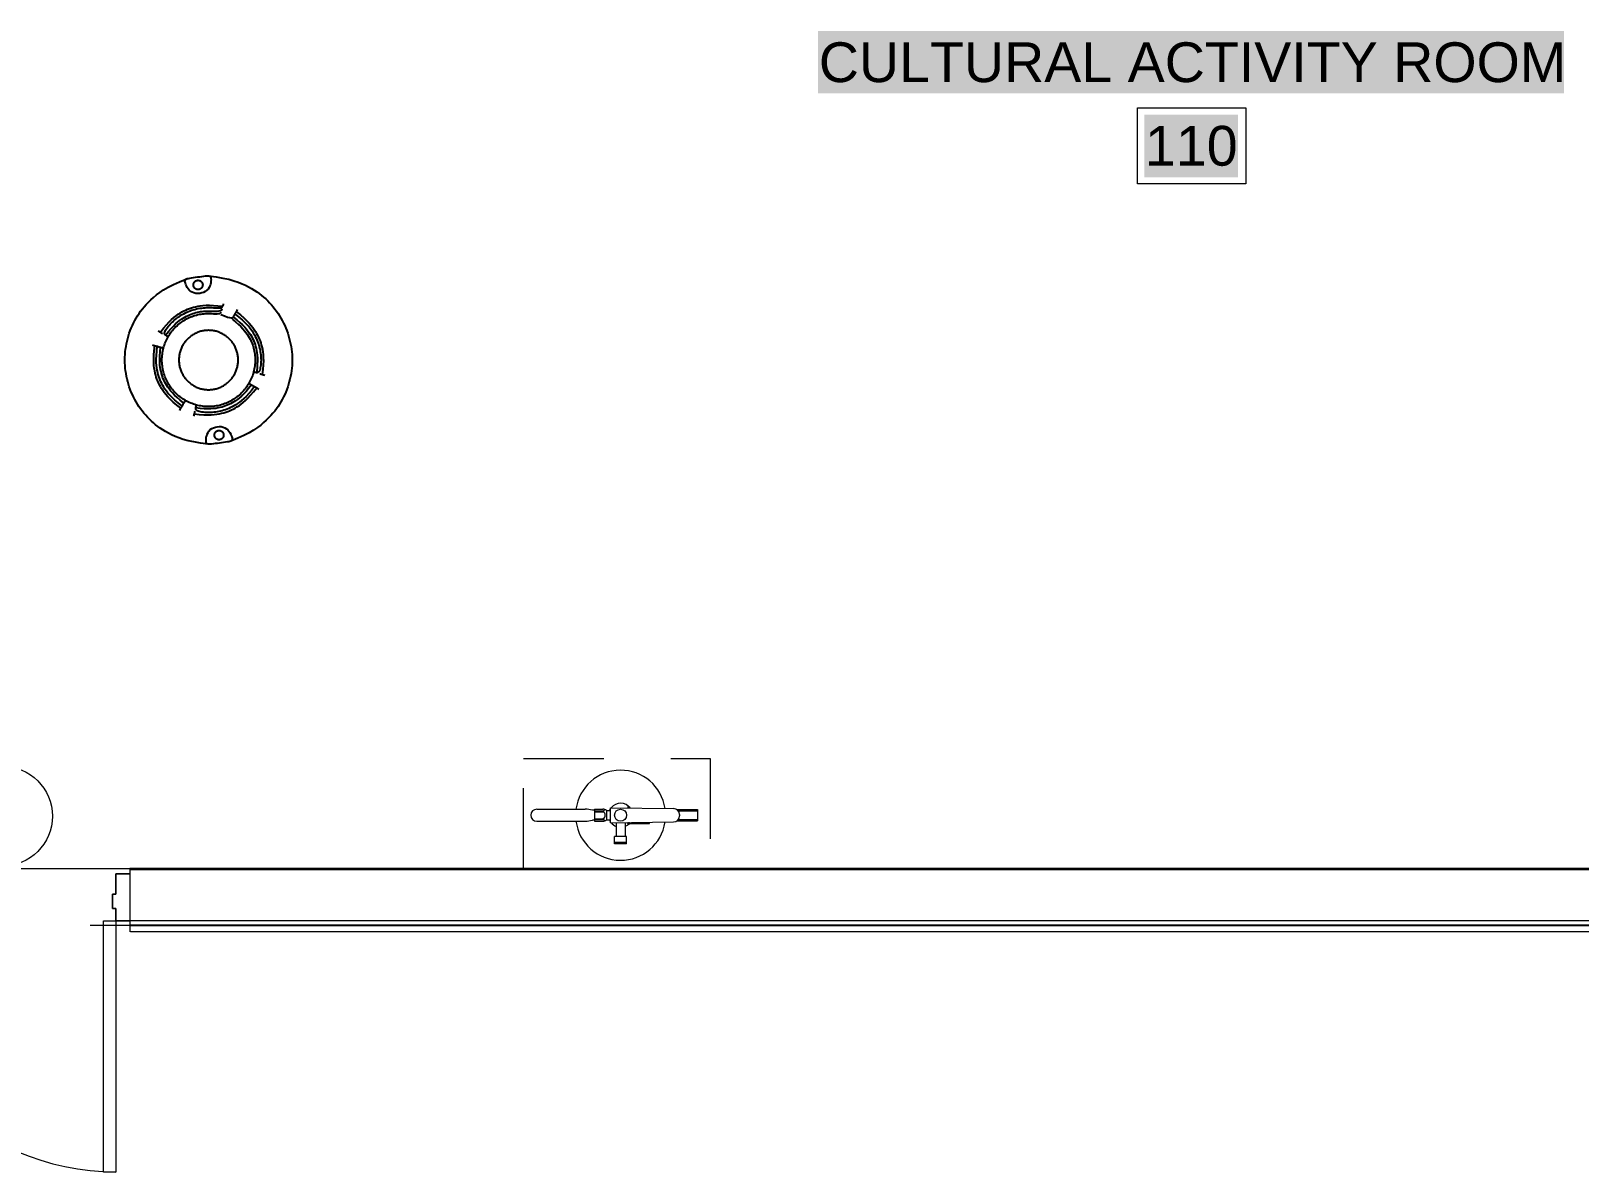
# Model space of a CAD drawing. Header units: inches. Extents: x 0.9 to 36.3, y 0.7 to 23.3.
# Drawn here: x 24.594 to 26.905, y 5.741 to 7.445 of the extents above; entities that cross this region are included whole.
import ezdxf

# ---------------------------------------------------------------- set-up
doc = ezdxf.new("R2010")
doc.units = ezdxf.units.IN
doc.linetypes.add('ACAD_ISO02W100', pattern=[15, 12, -3])
doc.layers.get('0').update_dxf_attribs({"color": 1})
for name, color, linetype, lineweight, true_color in [('Boarder for name', 7, 'Continuous', 5, 0x777777), ('Doors', 7, 'Continuous', 5, 0xf2db9c), ('PDF_Geometry', 7, 'Continuous', 9, 0x777777)]:
    doc.layers.add(name, color=color, linetype=linetype, lineweight=lineweight, true_color=true_color)
doc.layers.add('Fire Extinguisher', color=12, linetype='Continuous', lineweight=15)
doc.layers.add('Numbering Signages', color=82, linetype='Continuous', lineweight=0)
doc.layers.add('PDF_Solid Fills', color=7, linetype='Continuous', true_color=0xffffff)
doc.layers.add('PDF_Text', color=7, linetype='Continuous')
doc.layers.add('Smoke Detector', color=40, linetype='Continuous')
doc.styles.add('PDF Arial', font='arial.ttf')

# ---------------------------------------------------------------- blocks, each defined once
blk = doc.blocks.new('Fire Extinguisher_top_dwgmodels.com')
at = {"color": 0}
for p, q in [((-111.7, 8), (-47, 8)), ((-34.9, 6.6), (-37.6, 6.6)), ((-34.9, 8), (-34.9, -8)), ((-34.9, 8), (-23.5, 8)), ((-34.9, 4.6), (-23.2, 4.6)), ((-34.8, 5.7), (-23.2, 5.7)), ((-18.9, 6.3), (-18.9, -6.3)), ((-18.9, 6.3), (-13.5, 6.3)), ((-13.5, -10), (-13.5, 10)), ((-13.5, 10), (70.6, 8.9)), ((10.3, 9.7), (10.3, 11.5)), ((10.7, 9.7), (10.7, 11.5)), ((75, 7.5), (102.5, 7.5)), ((76.7, 5.9), (102.5, 5.9)), ((78.5, 0.9), (78.5, -0.9)), ((102.5, 7.5), (102.5, -7.5)), ((-111.7, -8), (-47, -8)), ((-34.9, -6.6), (-37.6, -6.6)), ((-34.9, -4.6), (-23.2, -4.6)), ((-34.9, -8), (-23.5, -8)), ((-34.8, -5.7), (-23.2, -5.7)), ((-18.9, -6.3), (-13.5, -6.3)), ((-13.5, -10), (70.6, -8.9)), ((-6, -9.9), (-6, -28.4)), ((6, -9.7), (6, -28.4)), ((10.3, -9.7), (10.3, -9.7)), ((10.7, -9.9), (10.7, -9.7)), ((10.8, -10.2), (11, -9.9)), ((10.9, -10.4), (38.5, -10.4)), ((10.9, -11.2), (38.5, -11.2)), ((75, -7.5), (102.5, -7.5)), ((76.7, -5.9), (102.5, -5.9)), ((-8, -38), (-8, -28.4)), ((8, -28.4), (-8, -28.4)), ((-8, -36.1), (8, -36.1)), ((8, -38), (-8, -38)), ((8, -38), (8, -28.4))]:
    blk.add_line(p, q, dxfattribs=at)
blk.add_circle((0, 0), 8, dxfattribs=at)
for centre, radius, start, end in [((0, 0), 60, 8.6363, 172.3377), ((-111.7, 0), 8, 90, 270), ((-48.9, -37), 45.1, 75.4552, 87.5164), ((-23.6, 0.6), 7.45, 50.2127, 88.8117), ((-23.3, 7.7), 1.98, 271.9881, 358.9526), ((-25.5, 0), 5.13, 297.4534, 62.5466), ((0, 0), 16, 147.6298, 156.9032), ((0, 0), 16, 37.0611, 141.3809), ((10.5, 11.5), 0.177, 14.0852, 165.9148), ((70.5, 0.9), 8, 0, 89.221), ((0, 0), 60, 187.6623, 351.3637), ((-48.9, 37), 45.1, 272.4836, 284.5448), ((-23.6, -0.6), 7.45, 271.1883, 309.7873), ((-23.3, -7.7), 1.98, 1.0474, 88.0119), ((0, 0), 16, 203.0968, 212.3702), ((0, 0), 16, 218.6191, 247.9757), ((-11.2, -9.9), 0.819, 184.1848, 357.3731), ((0, 0), 16, 292.0243, 310.0558), ((10.5, -11), 1.25, 101.8101, 350.1732), ((10.5, -11), 0.907, 90, 346.3844), ((10.2, -9.7), 0.107, 282.2941, 2.9308), ((10.4, -9.9), 0.229, 277.2272, 346.9737), ((11.1, -10.8), 0.447, 116.5651, 243.4349), ((0, 0), 16, 312.0013, 315.4535), ((10.5, -11), 0.907, 40.2976, 70.7774), ((10.5, -11), 1.25, 27.9629, 66.6982), ((0, 0), 16, 319.3461, 322.9389), ((38.3, -10.8), 0.447, 296.5651, 63.4349), ((70.5, -0.9), 8, 270.779, 0)]:
    blk.add_arc(centre, radius, start, end, dxfattribs=at)

msp = doc.modelspace()

# ---------------------------------------------------------------- linework, layer by layer
at = {"layer": 'Boarder for name', "linetype": 'ByBlock'}
msp.add_lwpolyline([(26.2456, 7.3299), (26.4073, 7.3299), (26.4073, 7.2166), (26.2456, 7.2166)], close=True, dxfattribs=at)
at = {"layer": 'Doors', "linetype": 'ByBlock'}
msp.add_lwpolyline([(23.9707, 5.7414, 0.413301), (24.3457, 6.1198, 0.413301), (24.7207, 5.7414)], format="xyb", dxfattribs=at)
msp.add_lwpolyline([(24.7207, 5.7414), (24.7023, 5.7414), (24.7023, 6.1164), (24.7207, 6.1164)], close=True, dxfattribs=at)
at = {"layer": 'Fire Extinguisher', "linetype": 'ACAD_ISO02W100', "ltscale": 0.01}
msp.add_lwpolyline([(25.3293, 6.3589), (25.6077, 6.3589), (25.6077, 6.1947), (25.3293, 6.1947)], close=True, dxfattribs=at)
at = {"layer": 'Numbering Signages', "linetype": 'ByBlock', "ltscale": 0.001}
msp.add_circle((24.5515, 6.2727, 4.0873), 0.0746, dxfattribs=at)
at = {"layer": 'PDF_Geometry', "linetype": 'ByBlock'}
for points in [[(24.7419, 6.193), (29.7184, 6.193), (29.7184, 7.1329)], [(29.7191, 7.1331), (29.8324, 7.1331), (29.8324, 6.1931), (29.8324, 6.0998), (24.7426, 6.0998)], [(23.6507, 7.0714), (23.6507, 7.0597), (23.6507, 7.0697), (23.6507, 7.0714), (23.6507, 7.0697), (22.0391, 7.0697), (22.0374, 7.0697), (22.0374, 7.0714), (22.0374, 7.0697), (22.0391, 7.0697), (22.0391, 6.1947), (24.7423, 6.1947)], [(29.7184, 6.1947), (24.7419, 6.1947)], [(29.7184, 6.193), (24.7419, 6.193)], [(24.7423, 6.193), (24.7423, 6.1947)], [(24.7423, 6.1931), (24.7423, 6.1931)], [(24.7423, 6.0998), (24.7423, 6.1931)], [(28.5577, 6.1164), (24.7207, 6.1164), (24.7207, 6.1348), (24.7157, 6.1348), (24.7157, 6.1564), (24.7207, 6.1564), (24.7207, 6.1864), (24.7423, 6.1864)], [(24.6823, 6.1098), (25.1823, 6.1098)], [(24.7423, 6.1103), (27.1828, 6.1103)], [(24.7423, 6.1103), (27.8081, 6.1103)], [(24.7423, 6.1098), (25.4306, 6.1098)], [(24.7423, 6.1098), (26.0556, 6.1098)], [(24.7423, 6.1098), (26.3056, 6.1098)], [(24.7423, 6.1098), (26.9306, 6.1098)], [(24.7423, 6.1097), (28.6786, 6.1097)], [(24.7423, 6.1096), (28.0533, 6.1096)]]:
    msp.add_lwpolyline(points, dxfattribs=at)
for points in [[(24.7419, 6.193), (29.7184, 6.193)], [(24.7423, 6.1864), (24.7207, 6.1864), (24.7207, 6.1564), (24.7157, 6.1564), (24.7157, 6.1348), (24.7207, 6.1348), (24.7207, 6.1164), (24.7423, 6.1164)]]:
    msp.add_lwpolyline(points, close=True, dxfattribs=at)
at = {"layer": 'PDF_Solid Fills', "linetype": 'ByBlock', "transparency": 33554559}
for points in [[(25.769, 7.3516), (26.8822, 7.3516), (25.769, 7.4449), (26.8822, 7.4449)], [(26.2556, 7.2266), (26.3956, 7.2266), (26.2556, 7.3199), (26.3956, 7.3199)]]:
    msp.add_solid(points, dxfattribs=at)
at = {"layer": 'Smoke Detector', "linetype": 'ByBlock'}
for points in [[(24.8584, 6.8281), (24.8472, 6.8296), (24.8374, 6.8313), (24.8288, 6.8332), (24.8213, 6.8352), (24.8148, 6.8374), (24.8091, 6.8397), (24.8039, 6.8421), (24.7993, 6.8445), (24.7949, 6.847), (24.7909, 6.8494), (24.787, 6.852), (24.7835, 6.8545), (24.7801, 6.8571), (24.7769, 6.8598), (24.7738, 6.8626), (24.7709, 6.8654), (24.768, 6.8683), (24.7653, 6.8714), (24.7626, 6.8745), (24.7601, 6.8777), (24.7577, 6.881), (24.7553, 6.8843), (24.7531, 6.8878), (24.751, 6.8913), (24.749, 6.8948), (24.7472, 6.8985), (24.7454, 6.9022), (24.7438, 6.9059), (24.7423, 6.9097), (24.7409, 6.9136), (24.7397, 6.9174), (24.7386, 6.9214), (24.7376, 6.9253), (24.7367, 6.9293), (24.736, 6.9333), (24.7354, 6.9374), (24.7349, 6.9414), (24.7346, 6.9455), (24.7344, 6.9496), (24.7343, 6.9537), (24.7344, 6.9578), (24.7346, 6.9618), (24.7349, 6.9659), (24.7354, 6.97), (24.736, 6.974), (24.7367, 6.978), (24.7376, 6.982), (24.7386, 6.986), (24.7397, 6.9899), (24.7409, 6.9938), (24.7423, 6.9976), (24.7438, 7.0014), (24.7454, 7.0052), (24.7472, 7.0089), (24.749, 7.0125), (24.751, 7.0161), (24.7531, 7.0196), (24.7554, 7.0231), (24.7578, 7.0265), (24.7604, 7.0299), (24.7632, 7.0333), (24.7662, 7.0367), (24.7695, 7.0401), (24.773, 7.0436), (24.7769, 7.0472), (24.7813, 7.0508), (24.7863, 7.0545), (24.7921, 7.0583), (24.7988, 7.0623), (24.8067, 7.0664), (24.8159, 7.0706), (24.8266, 7.075)], [(24.8591, 7.0793), (24.8706, 7.0778), (24.8806, 7.0761), (24.8893, 7.0742), (24.8968, 7.0721), (24.9034, 7.0699), (24.9092, 7.0676), (24.9143, 7.0653), (24.919, 7.0628), (24.9233, 7.0604), (24.9274, 7.0579), (24.9312, 7.0554), (24.9348, 7.0528), (24.9382, 7.0502), (24.9414, 7.0475), (24.9445, 7.0448), (24.9474, 7.0419), (24.9502, 7.039), (24.953, 7.036), (24.9556, 7.0329), (24.9582, 7.0297), (24.9606, 7.0264), (24.9629, 7.023), (24.9651, 7.0196), (24.9672, 7.0161), (24.9692, 7.0125), (24.9711, 7.0089), (24.9728, 7.0052), (24.9744, 7.0014), (24.976, 6.9976), (24.9773, 6.9938), (24.9786, 6.9899), (24.9797, 6.986), (24.9807, 6.982), (24.9816, 6.978), (24.9823, 6.974), (24.9829, 6.97), (24.9833, 6.9659), (24.9837, 6.9618), (24.9839, 6.9578), (24.984, 6.9537), (24.9839, 6.9496), (24.9837, 6.9455), (24.9833, 6.9414), (24.9829, 6.9374), (24.9823, 6.9333), (24.9816, 6.9293), (24.9807, 6.9253), (24.9797, 6.9214), (24.9786, 6.9174), (24.9773, 6.9136), (24.976, 6.9097), (24.9744, 6.9059), (24.9728, 6.9022), (24.9711, 6.8985), (24.9692, 6.8948), (24.9672, 6.8913), (24.9651, 6.8878), (24.9629, 6.8843), (24.9605, 6.8809), (24.9579, 6.8775), (24.9551, 6.8741), (24.9521, 6.8707), (24.9488, 6.8672), (24.9452, 6.8637), (24.9413, 6.8602), (24.937, 6.8566), (24.932, 6.8529), (24.9263, 6.849), (24.9196, 6.8451), (24.9118, 6.8411), (24.9028, 6.8369), (24.8923, 6.8326)], [(24.7872, 6.9952), (24.7919, 7.0012), (24.7963, 7.0063), (24.8003, 7.0106), (24.804, 7.0142), (24.8074, 7.0172), (24.8106, 7.0197), (24.8137, 7.0219), (24.8166, 7.0237), (24.8194, 7.0254), (24.8222, 7.0269), (24.825, 7.0283), (24.8277, 7.0295), (24.8305, 7.0306), (24.8335, 7.0316), (24.8365, 7.0325), (24.8397, 7.0333), (24.843, 7.034), (24.8467, 7.0347), (24.8508, 7.0352), (24.8554, 7.0355), (24.8605, 7.0355), (24.8664, 7.0353), (24.8731, 7.0348), (24.8806, 7.034)], [(24.8943, 7.0146), (24.8994, 7.0106), (24.9037, 7.0069), (24.9073, 7.0035), (24.9103, 7.0004), (24.9129, 6.9974), (24.915, 6.9947), (24.9168, 6.9921), (24.9184, 6.9897), (24.9198, 6.9873), (24.9211, 6.9849), (24.9222, 6.9827), (24.9233, 6.9804), (24.9242, 6.9782), (24.925, 6.976), (24.9257, 6.9739), (24.9263, 6.9717), (24.9269, 6.9695), (24.9273, 6.9672), (24.9277, 6.965), (24.9281, 6.9628), (24.9283, 6.9605), (24.9285, 6.9582), (24.9286, 6.956), (24.9287, 6.9537), (24.9286, 6.9514), (24.9285, 6.9491), (24.9283, 6.9469), (24.9281, 6.9446), (24.9277, 6.9423), (24.9273, 6.9401), (24.9269, 6.9379), (24.9263, 6.9357), (24.9257, 6.9335), (24.925, 6.9313), (24.9242, 6.9292), (24.9234, 6.9271), (24.9225, 6.925), (24.9215, 6.9229), (24.9205, 6.9209), (24.9194, 6.9189), (24.9182, 6.917), (24.9169, 6.915), (24.9157, 6.9132), (24.9143, 6.9113), (24.9129, 6.9096), (24.9114, 6.9078), (24.9099, 6.9061), (24.9083, 6.9045), (24.9067, 6.9029), (24.905, 6.9014), (24.9032, 6.8999), (24.9015, 6.8985), (24.8996, 6.8972), (24.8978, 6.8959), (24.8958, 6.8946), (24.8939, 6.8935), (24.8919, 6.8923), (24.8899, 6.8913), (24.8878, 6.8903), (24.8857, 6.8894), (24.8836, 6.8886), (24.8815, 6.8878), (24.8793, 6.8871), (24.8771, 6.8865), (24.8749, 6.886), (24.8727, 6.8855), (24.8705, 6.8851), (24.8682, 6.8847), (24.8659, 6.8845), (24.8637, 6.8843), (24.8614, 6.8842), (24.8591, 6.8841), (24.8569, 6.8842), (24.8546, 6.8843), (24.8523, 6.8845), (24.8501, 6.8847), (24.8478, 6.8851), (24.8456, 6.8855), (24.8433, 6.886), (24.8411, 6.8865), (24.8389, 6.8871), (24.8368, 6.8878), (24.8346, 6.8886), (24.8325, 6.8894), (24.8304, 6.8903), (24.8284, 6.8913), (24.8263, 6.8923), (24.8244, 6.8935), (24.8224, 6.8946), (24.8205, 6.8959), (24.8186, 6.8972), (24.8168, 6.8985), (24.815, 6.8999), (24.8133, 6.9014), (24.8116, 6.9029), (24.81, 6.9045), (24.8084, 6.9061), (24.8068, 6.9078), (24.8054, 6.9096), (24.804, 6.9113), (24.8026, 6.9132), (24.8013, 6.915), (24.8001, 6.917), (24.7989, 6.9189), (24.7978, 6.9209), (24.7968, 6.9229), (24.7958, 6.925), (24.7949, 6.9271), (24.794, 6.9292), (24.7933, 6.9313), (24.7926, 6.9335), (24.792, 6.9357), (24.7914, 6.9379), (24.7909, 6.9401), (24.7905, 6.9423), (24.7902, 6.9446), (24.7899, 6.9469), (24.7897, 6.9491), (24.7896, 6.9514), (24.7896, 6.9537), (24.7896, 6.956), (24.7897, 6.9582), (24.7899, 6.9605), (24.7902, 6.9628), (24.7905, 6.965), (24.7909, 6.9672), (24.7914, 6.9695), (24.792, 6.9717), (24.7926, 6.9739), (24.7933, 6.976), (24.794, 6.9782), (24.7949, 6.9803), (24.7958, 6.9824), (24.7968, 6.9844), (24.7978, 6.9865), (24.7989, 6.9884), (24.8001, 6.9904), (24.8013, 6.9923), (24.8026, 6.9942), (24.804, 6.996), (24.8054, 6.9978), (24.8068, 6.9995), (24.8084, 7.0012), (24.81, 7.0028), (24.8116, 7.0044), (24.8133, 7.006), (24.815, 7.0074), (24.8168, 7.0088), (24.8186, 7.0102), (24.8205, 7.0115), (24.8224, 7.0127), (24.8244, 7.0139), (24.8263, 7.015), (24.8284, 7.016), (24.8304, 7.017), (24.8325, 7.0179), (24.8346, 7.0188), (24.8368, 7.0195), (24.8389, 7.0202), (24.8411, 7.0208), (24.8433, 7.0214), (24.8456, 7.0219), (24.8479, 7.0223), (24.8502, 7.0226), (24.8527, 7.0228), (24.8552, 7.023), (24.8579, 7.023), (24.8606, 7.023), (24.8635, 7.0229), (24.8665, 7.0228), (24.8693, 7.0227), (24.872, 7.0227), (24.8743, 7.0229), (24.8762, 7.0233), (24.8776, 7.0241), (24.8783, 7.0252)], [(24.7982, 6.9888), (24.7971, 6.9895), (24.796, 6.9902), (24.7951, 6.9908), (24.7944, 6.9915), (24.7939, 6.9923), (24.7936, 6.9932), (24.7935, 6.9942), (24.7937, 6.9954), (24.7942, 6.9967), (24.795, 6.9983), (24.796, 6.9999), (24.7973, 7.0017), (24.7987, 7.0035), (24.8003, 7.0054), (24.802, 7.0072), (24.8037, 7.0091), (24.8056, 7.0109), (24.8075, 7.0126), (24.8094, 7.0142), (24.8114, 7.0158), (24.8135, 7.0174), (24.8156, 7.0188), (24.8178, 7.0202), (24.82, 7.0215), (24.8222, 7.0228), (24.8245, 7.0239), (24.8268, 7.025), (24.8292, 7.026), (24.8315, 7.027), (24.8339, 7.0279), (24.8364, 7.0286), (24.8389, 7.0293), (24.8413, 7.03), (24.8438, 7.0305), (24.8464, 7.031), (24.8489, 7.0313), (24.8515, 7.0316), (24.854, 7.0318), (24.8566, 7.032), (24.8591, 7.032), (24.8617, 7.032), (24.8642, 7.0319), (24.8667, 7.0318), (24.869, 7.0316), (24.8712, 7.0315), (24.8732, 7.0315), (24.875, 7.0315), (24.8765, 7.0316), (24.8777, 7.0318), (24.8787, 7.0322), (24.8795, 7.0327), (24.8801, 7.0334), (24.8805, 7.0342), (24.8809, 7.0352), (24.8813, 7.0363), (24.8816, 7.0375)], [(24.795, 6.9907), (24.7992, 6.996), (24.8031, 7.0006), (24.8067, 7.0044), (24.81, 7.0076), (24.813, 7.0103), (24.8159, 7.0125), (24.8186, 7.0145), (24.8212, 7.0161), (24.8238, 7.0176), (24.8262, 7.0189), (24.8286, 7.0201), (24.8309, 7.0212), (24.8333, 7.0222), (24.8356, 7.023), (24.8379, 7.0238), (24.8402, 7.0244), (24.8425, 7.025), (24.8449, 7.0255), (24.8473, 7.0259), (24.8498, 7.0263), (24.8523, 7.0265), (24.855, 7.0267), (24.8578, 7.0267), (24.8607, 7.0267), (24.8638, 7.0266), (24.8669, 7.0265), (24.8699, 7.0264), (24.8727, 7.0265), (24.8752, 7.0269), (24.8772, 7.0275), (24.8788, 7.0286), (24.8796, 7.0302)], [(24.8773, 7.0216), (24.883, 7.0194), (24.8873, 7.0178), (24.8905, 7.0169), (24.8928, 7.0165), (24.8943, 7.0164), (24.8952, 7.0167), (24.8958, 7.0172), (24.8961, 7.0178), (24.8965, 7.0183), (24.8968, 7.0189), (24.8971, 7.0195), (24.8975, 7.0201), (24.8978, 7.0206), (24.8981, 7.0212), (24.8985, 7.0218), (24.8988, 7.0224), (24.8991, 7.023), (24.8995, 7.0236), (24.8999, 7.0243), (24.9003, 7.025), (24.9008, 7.0258), (24.9013, 7.0267), (24.9019, 7.0277), (24.9025, 7.0289)], [(24.9007, 7.0257), (24.9067, 7.0209), (24.9117, 7.0166), (24.916, 7.0125), (24.9196, 7.0088), (24.9226, 7.0054), (24.9252, 7.0022), (24.9273, 6.9991), (24.9292, 6.9962), (24.9309, 6.9934), (24.9324, 6.9906), (24.9337, 6.9878), (24.9349, 6.9851), (24.936, 6.9823), (24.937, 6.9794), (24.9379, 6.9763), (24.9387, 6.9732), (24.9395, 6.9698), (24.9401, 6.9661), (24.9406, 6.962), (24.9409, 6.9575), (24.941, 6.9523), (24.9408, 6.9464), (24.9403, 6.9397), (24.9394, 6.9322)], [(24.8962, 7.0178), (24.9015, 7.0136), (24.906, 7.0097), (24.9098, 7.0061), (24.9131, 7.0028), (24.9157, 6.9998), (24.918, 6.9969), (24.9199, 6.9942), (24.9216, 6.9916), (24.9231, 6.9891), (24.9244, 6.9866), (24.9256, 6.9841), (24.9267, 6.9817), (24.9277, 6.9791), (24.9285, 6.9766), (24.9293, 6.9739), (24.9301, 6.971), (24.9307, 6.968), (24.9313, 6.9647), (24.9318, 6.9611), (24.932, 6.957), (24.9321, 6.9524), (24.9319, 6.9472), (24.9315, 6.9413), (24.9307, 6.9345)], [(24.8987, 7.0223), (24.9044, 7.0178), (24.9093, 7.0136), (24.9134, 7.0098), (24.9168, 7.0063), (24.9197, 7.003), (24.9221, 6.9999), (24.9241, 6.997), (24.9259, 6.9942), (24.9275, 6.9915), (24.9289, 6.9889), (24.9302, 6.9863), (24.9314, 6.9838), (24.9324, 6.9813), (24.9333, 6.9789), (24.9341, 6.9764), (24.9348, 6.974), (24.9354, 6.9715), (24.936, 6.969), (24.9364, 6.9664), (24.9368, 6.9639), (24.9371, 6.9614), (24.9373, 6.9588), (24.9374, 6.9562), (24.9375, 6.9537), (24.9374, 6.9511), (24.9373, 6.9486), (24.9371, 6.9462), (24.9368, 6.9439), (24.9364, 6.9418), (24.936, 6.9399), (24.9355, 6.9382), (24.9349, 6.9369), (24.9342, 6.9359), (24.9334, 6.9353), (24.9326, 6.9349), (24.9317, 6.9347), (24.9307, 6.9347), (24.9296, 6.9349), (24.9284, 6.9351), (24.9271, 6.9355)], [(24.7839, 6.9971), (24.785, 6.9965), (24.7859, 6.996), (24.7865, 6.9956), (24.7872, 6.9952), (24.7878, 6.9949), (24.7885, 6.9944), (24.7894, 6.9939), (24.7905, 6.9933)], [(24.7753, 6.9761), (24.7765, 6.9758), (24.7777, 6.9755), (24.7787, 6.9752), (24.7796, 6.975), (24.7805, 6.9748), (24.7813, 6.9745), (24.7821, 6.9743), (24.7829, 6.9741), (24.7837, 6.9739), (24.7846, 6.9736), (24.7855, 6.9734), (24.7865, 6.9731), (24.7876, 6.9729), (24.7887, 6.9726), (24.7899, 6.9722), (24.7912, 6.9719)], [(24.8176, 6.8817), (24.8116, 6.8864), (24.8065, 6.8908), (24.8022, 6.8948), (24.7986, 6.8985), (24.7956, 6.902), (24.7931, 6.9052), (24.7909, 6.9082), (24.7891, 6.9112), (24.7874, 6.914), (24.7859, 6.9168), (24.7845, 6.9195), (24.7833, 6.9223), (24.7822, 6.9251), (24.7812, 6.928), (24.7803, 6.931), (24.7795, 6.9342), (24.7788, 6.9376), (24.7781, 6.9413), (24.7776, 6.9453), (24.7773, 6.9499), (24.7773, 6.9551), (24.7775, 6.9609), (24.778, 6.9676), (24.7789, 6.9752)], [(24.8195, 6.8851), (24.8138, 6.8896), (24.809, 6.8937), (24.8049, 6.8976), (24.8014, 6.9011), (24.7986, 6.9044), (24.7962, 6.9074), (24.7941, 6.9104), (24.7923, 6.9131), (24.7907, 6.9158), (24.7893, 6.9185), (24.788, 6.9211), (24.7869, 6.9237), (24.7858, 6.9264), (24.7849, 6.9292), (24.784, 6.9321), (24.7832, 6.9351), (24.7825, 6.9383), (24.7819, 6.9418), (24.7814, 6.9457), (24.7812, 6.9501), (24.7811, 6.955), (24.7813, 6.9606), (24.7818, 6.967), (24.7826, 6.9742)], [(24.8221, 6.8895), (24.8168, 6.8938), (24.8122, 6.8976), (24.8084, 6.9012), (24.8052, 6.9045), (24.8025, 6.9076), (24.8003, 6.9105), (24.7984, 6.9132), (24.7967, 6.9158), (24.7952, 6.9183), (24.7939, 6.9208), (24.7927, 6.9232), (24.7916, 6.9257), (24.7906, 6.9282), (24.7897, 6.9308), (24.7889, 6.9335), (24.7882, 6.9363), (24.7875, 6.9393), (24.7869, 6.9426), (24.7865, 6.9462), (24.7862, 6.9503), (24.7862, 6.9549), (24.7863, 6.9601), (24.7868, 6.9661), (24.7876, 6.9728)], [(24.9357, 6.9332), (24.9369, 6.9328), (24.9379, 6.9326), (24.9387, 6.9324), (24.9394, 6.9322), (24.9401, 6.932), (24.9409, 6.9318), (24.9418, 6.9315), (24.943, 6.9312)], [(24.8376, 6.8734), (24.8452, 6.8725), (24.8519, 6.872), (24.8577, 6.8718), (24.8629, 6.8719), (24.8675, 6.8722), (24.8715, 6.8727), (24.8752, 6.8733), (24.8786, 6.8741), (24.8818, 6.8749), (24.8848, 6.8758), (24.8877, 6.8768), (24.8905, 6.8779), (24.8933, 6.8791), (24.896, 6.8804), (24.8988, 6.8819), (24.9016, 6.8836), (24.9046, 6.8855), (24.9076, 6.8876), (24.9108, 6.8902), (24.9143, 6.8932), (24.918, 6.8968), (24.922, 6.9011), (24.9264, 6.9061), (24.9311, 6.9121)], [(24.9233, 6.9166), (24.919, 6.9113), (24.9152, 6.9068), (24.9116, 6.903), (24.9083, 6.8998), (24.9052, 6.8971), (24.9023, 6.8948), (24.8996, 6.8929), (24.897, 6.8912), (24.8945, 6.8897), (24.892, 6.8884), (24.8896, 6.8872), (24.8871, 6.8861), (24.8846, 6.8851), (24.882, 6.8843), (24.8793, 6.8835), (24.8765, 6.8827), (24.8735, 6.8821), (24.8702, 6.8815), (24.8666, 6.8811), (24.8625, 6.8808), (24.8579, 6.8807), (24.8527, 6.8809), (24.8467, 6.8814), (24.84, 6.8821)], [(24.9277, 6.9141), (24.9232, 6.9084), (24.9191, 6.9035), (24.9153, 6.8994), (24.9117, 6.896), (24.9084, 6.8931), (24.9054, 6.8907), (24.9024, 6.8887), (24.8997, 6.8869), (24.897, 6.8853), (24.8944, 6.8839), (24.8918, 6.8826), (24.8893, 6.8814), (24.8868, 6.8804), (24.8843, 6.8795), (24.8819, 6.8787), (24.8794, 6.878), (24.8769, 6.8774), (24.8744, 6.8768), (24.8719, 6.8764), (24.8694, 6.876), (24.8668, 6.8757), (24.8643, 6.8755), (24.8617, 6.8754), (24.8591, 6.8753), (24.8566, 6.8754), (24.8541, 6.8755), (24.8516, 6.8757), (24.8493, 6.876), (24.8472, 6.8764), (24.8453, 6.8768), (24.8437, 6.8773), (24.8424, 6.8779), (24.8414, 6.8786), (24.8407, 6.8794), (24.8403, 6.8802), (24.8401, 6.8811), (24.8401, 6.8821), (24.8403, 6.8832), (24.8406, 6.8844), (24.8409, 6.8857)], [(24.92, 6.9185), (24.9212, 6.9178), (24.9223, 6.9172), (24.9233, 6.9166), (24.9242, 6.9161), (24.9251, 6.9156), (24.9259, 6.9151), (24.9267, 6.9147), (24.9275, 6.9142), (24.9282, 6.9138), (24.9289, 6.9134), (24.9296, 6.913), (24.9304, 6.9125), (24.9313, 6.912), (24.9322, 6.9115), (24.9332, 6.9109), (24.9343, 6.9103)], [(24.824, 6.8928), (24.8233, 6.8916), (24.8227, 6.8905), (24.8221, 6.8895), (24.8215, 6.8886), (24.821, 6.8877), (24.8206, 6.8869), (24.8201, 6.8861), (24.8197, 6.8853), (24.8193, 6.8846), (24.8188, 6.8839), (24.8184, 6.8832), (24.818, 6.8824), (24.8175, 6.8816), (24.817, 6.8806), (24.8164, 6.8796), (24.8157, 6.8785)], [(24.8386, 6.8771), (24.8383, 6.8759), (24.838, 6.8749), (24.8378, 6.8741), (24.8376, 6.8734), (24.8374, 6.8727), (24.8372, 6.8719), (24.837, 6.871), (24.8367, 6.8698)]]:
    msp.add_lwpolyline(points, dxfattribs=at)
for points in [[(24.8566, 7.0577), (24.8543, 7.056), (24.8518, 7.0547), (24.849, 7.0538), (24.846, 7.0532), (24.843, 7.053), (24.8401, 7.0532), (24.8373, 7.0538), (24.8347, 7.0548), (24.8324, 7.0562), (24.8304, 7.058), (24.8287, 7.06), (24.8273, 7.0621), (24.8261, 7.0642), (24.8252, 7.0664), (24.8245, 7.0683), (24.8241, 7.0701), (24.8239, 7.0715), (24.824, 7.0727), (24.8243, 7.0735), (24.825, 7.0742), (24.8259, 7.0748), (24.8273, 7.0752), (24.829, 7.0756), (24.8311, 7.076), (24.8336, 7.0764), (24.8365, 7.0769), (24.8396, 7.0773), (24.8428, 7.0777), (24.846, 7.0781), (24.8491, 7.0785), (24.852, 7.0788), (24.8545, 7.0791), (24.8567, 7.0793), (24.8584, 7.0794), (24.8598, 7.0793), (24.8609, 7.079), (24.8617, 7.0785), (24.8623, 7.0777), (24.8626, 7.0766), (24.8628, 7.0752), (24.8629, 7.0734), (24.8627, 7.0713), (24.8624, 7.069), (24.8619, 7.0666), (24.861, 7.0642), (24.8599, 7.0618), (24.8584, 7.0596)], [(24.8469, 7.0718), (24.8471, 7.0717), (24.8473, 7.0715), (24.8475, 7.0714), (24.8477, 7.0713), (24.8478, 7.0711), (24.848, 7.071), (24.8482, 7.0708), (24.8483, 7.0707), (24.8485, 7.0705), (24.8487, 7.0703), (24.8488, 7.0702), (24.8489, 7.07), (24.8491, 7.0698), (24.8492, 7.0696), (24.8493, 7.0694), (24.8494, 7.0692), (24.8496, 7.069), (24.8497, 7.0688), (24.8498, 7.0686), (24.8498, 7.0684), (24.8499, 7.0682), (24.85, 7.068), (24.8501, 7.0678), (24.8501, 7.0676), (24.8502, 7.0673), (24.8502, 7.0671), (24.8503, 7.0669), (24.8503, 7.0667), (24.8503, 7.0665), (24.8504, 7.0662), (24.8504, 7.066), (24.8504, 7.0658), (24.8504, 7.0656), (24.8504, 7.0653), (24.8503, 7.0651), (24.8503, 7.0649), (24.8503, 7.0647), (24.8502, 7.0644), (24.8502, 7.0642), (24.8501, 7.064), (24.8501, 7.0638), (24.85, 7.0636), (24.8499, 7.0633), (24.8498, 7.0631), (24.8498, 7.0629), (24.8497, 7.0627), (24.8496, 7.0625), (24.8494, 7.0623), (24.8493, 7.0621), (24.8492, 7.0619), (24.8491, 7.0617), (24.8489, 7.0616), (24.8488, 7.0614), (24.8487, 7.0612), (24.8485, 7.061), (24.8483, 7.0609), (24.8482, 7.0607), (24.848, 7.0606), (24.8478, 7.0604), (24.8477, 7.0603), (24.8475, 7.0602), (24.8473, 7.06), (24.8471, 7.0599), (24.8469, 7.0598), (24.8467, 7.0597), (24.8465, 7.0596), (24.8463, 7.0595), (24.8461, 7.0594), (24.8459, 7.0593), (24.8457, 7.0592), (24.8455, 7.0592), (24.8452, 7.0591), (24.845, 7.059), (24.8448, 7.059), (24.8446, 7.059), (24.8444, 7.0589), (24.8441, 7.0589), (24.8439, 7.0589), (24.8437, 7.0589), (24.8434, 7.0589), (24.8432, 7.0589), (24.843, 7.0589), (24.8428, 7.0589), (24.8425, 7.0589), (24.8423, 7.059), (24.8421, 7.059), (24.8419, 7.059), (24.8417, 7.0591), (24.8414, 7.0592), (24.8412, 7.0592), (24.841, 7.0593), (24.8408, 7.0594), (24.8406, 7.0595), (24.8404, 7.0596), (24.8402, 7.0597), (24.84, 7.0598), (24.8398, 7.0599), (24.8396, 7.06), (24.8394, 7.0602), (24.8392, 7.0603), (24.8391, 7.0604), (24.8389, 7.0606), (24.8387, 7.0607), (24.8386, 7.0609), (24.8384, 7.061), (24.8382, 7.0612), (24.8381, 7.0614), (24.838, 7.0616), (24.8378, 7.0617), (24.8377, 7.0619), (24.8376, 7.0621), (24.8375, 7.0623), (24.8373, 7.0625), (24.8372, 7.0627), (24.8371, 7.0629), (24.8371, 7.0631), (24.837, 7.0633), (24.8369, 7.0636), (24.8368, 7.0638), (24.8368, 7.064), (24.8367, 7.0642), (24.8367, 7.0644), (24.8366, 7.0647), (24.8366, 7.0649), (24.8366, 7.0651), (24.8365, 7.0653), (24.8365, 7.0656), (24.8365, 7.0658), (24.8365, 7.066), (24.8365, 7.0662), (24.8366, 7.0665), (24.8366, 7.0667), (24.8366, 7.0669), (24.8367, 7.0671), (24.8367, 7.0673), (24.8368, 7.0676), (24.8368, 7.0678), (24.8369, 7.068), (24.837, 7.0682), (24.8371, 7.0684), (24.8371, 7.0686), (24.8372, 7.0688), (24.8373, 7.069), (24.8375, 7.0692), (24.8376, 7.0694), (24.8377, 7.0696), (24.8378, 7.0698), (24.838, 7.07), (24.8381, 7.0702), (24.8382, 7.0703), (24.8384, 7.0705), (24.8386, 7.0707), (24.8387, 7.0708), (24.8389, 7.071), (24.8391, 7.0711), (24.8392, 7.0713), (24.8394, 7.0714), (24.8396, 7.0715), (24.8398, 7.0717), (24.84, 7.0718), (24.8402, 7.0719), (24.8404, 7.072), (24.8406, 7.0721), (24.8408, 7.0722), (24.841, 7.0723), (24.8412, 7.0723), (24.8414, 7.0724), (24.8417, 7.0725), (24.8419, 7.0725), (24.8421, 7.0726), (24.8423, 7.0726), (24.8425, 7.0726), (24.8428, 7.0727), (24.843, 7.0727), (24.8432, 7.0727), (24.8434, 7.0727), (24.8437, 7.0727), (24.8439, 7.0727), (24.8441, 7.0727), (24.8444, 7.0726), (24.8446, 7.0726), (24.8448, 7.0726), (24.845, 7.0725), (24.8452, 7.0725), (24.8455, 7.0724), (24.8457, 7.0723), (24.8459, 7.0723), (24.8461, 7.0722), (24.8463, 7.0721), (24.8465, 7.072), (24.8467, 7.0719)], [(24.8164, 6.9651), (24.816, 6.9637), (24.8157, 6.9623), (24.8154, 6.9609), (24.8152, 6.9595), (24.8151, 6.958), (24.8149, 6.9566), (24.8149, 6.9551), (24.8148, 6.9537), (24.8149, 6.9522), (24.8149, 6.9508), (24.8151, 6.9493), (24.8152, 6.9479), (24.8154, 6.9465), (24.8157, 6.945), (24.816, 6.9436), (24.8164, 6.9422), (24.8168, 6.9408), (24.8172, 6.9394), (24.8177, 6.9381), (24.8182, 6.9367), (24.8188, 6.9354), (24.8194, 6.9341), (24.8201, 6.9328), (24.8208, 6.9315), (24.8215, 6.9303), (24.8223, 6.9291), (24.8231, 6.9279), (24.824, 6.9267), (24.8249, 6.9256), (24.8258, 6.9245), (24.8268, 6.9234), (24.8278, 6.9224), (24.8289, 6.9214), (24.8299, 6.9204), (24.831, 6.9194), (24.8322, 6.9185), (24.8333, 6.9177), (24.8345, 6.9169), (24.8357, 6.9161), (24.837, 6.9153), (24.8383, 6.9146), (24.8395, 6.914), (24.8409, 6.9133), (24.8422, 6.9128), (24.8435, 6.9122), (24.8449, 6.9117), (24.8463, 6.9113), (24.8477, 6.9109), (24.8491, 6.9106), (24.8505, 6.9102), (24.8519, 6.91), (24.8533, 6.9098), (24.8548, 6.9096), (24.8562, 6.9095), (24.8577, 6.9094), (24.8591, 6.9094), (24.8606, 6.9094), (24.862, 6.9095), (24.8635, 6.9096), (24.8649, 6.9098), (24.8663, 6.91), (24.8678, 6.9102), (24.8692, 6.9106), (24.8706, 6.9109), (24.872, 6.9113), (24.8734, 6.9117), (24.8747, 6.9122), (24.8761, 6.9128), (24.8774, 6.9133), (24.8787, 6.914), (24.88, 6.9146), (24.8813, 6.9153), (24.8825, 6.9161), (24.8837, 6.9169), (24.8849, 6.9177), (24.8861, 6.9185), (24.8872, 6.9194), (24.8883, 6.9204), (24.8894, 6.9214), (24.8904, 6.9224), (24.8914, 6.9234), (24.8924, 6.9245), (24.8934, 6.9256), (24.8943, 6.9267), (24.8951, 6.9279), (24.8959, 6.9291), (24.8967, 6.9303), (24.8975, 6.9315), (24.8982, 6.9328), (24.8988, 6.9341), (24.8995, 6.9354), (24.9, 6.9367), (24.9006, 6.9381), (24.9011, 6.9394), (24.9015, 6.9408), (24.9019, 6.9422), (24.9023, 6.9436), (24.9026, 6.945), (24.9028, 6.9465), (24.903, 6.9479), (24.9032, 6.9493), (24.9033, 6.9508), (24.9034, 6.9522), (24.9034, 6.9537), (24.9034, 6.9551), (24.9033, 6.9566), (24.9032, 6.958), (24.903, 6.9595), (24.9028, 6.9609), (24.9026, 6.9623), (24.9023, 6.9637), (24.9019, 6.9651), (24.9015, 6.9665), (24.9011, 6.9679), (24.9006, 6.9693), (24.9, 6.9706), (24.8995, 6.972), (24.8988, 6.9733), (24.8982, 6.9746), (24.8975, 6.9758), (24.8967, 6.9771), (24.8959, 6.9783), (24.8951, 6.9795), (24.8943, 6.9806), (24.8934, 6.9818), (24.8924, 6.9829), (24.8914, 6.9839), (24.8904, 6.985), (24.8894, 6.986), (24.8883, 6.987), (24.8872, 6.9879), (24.8861, 6.9888), (24.8849, 6.9897), (24.8837, 6.9905), (24.8825, 6.9913), (24.8813, 6.992), (24.88, 6.9927), (24.8787, 6.9934), (24.8774, 6.994), (24.8761, 6.9946), (24.8747, 6.9951), (24.8734, 6.9956), (24.872, 6.9961), (24.8706, 6.9965), (24.8692, 6.9968), (24.8678, 6.9971), (24.8663, 6.9974), (24.8649, 6.9976), (24.8635, 6.9977), (24.862, 6.9979), (24.8606, 6.9979), (24.8591, 6.998), (24.8577, 6.9979), (24.8562, 6.9979), (24.8548, 6.9977), (24.8533, 6.9976), (24.8519, 6.9974), (24.8505, 6.9971), (24.8491, 6.9968), (24.8477, 6.9965), (24.8463, 6.9961), (24.8449, 6.9956), (24.8435, 6.9951), (24.8422, 6.9946), (24.8409, 6.994), (24.8395, 6.9934), (24.8383, 6.9927), (24.837, 6.992), (24.8357, 6.9913), (24.8345, 6.9905), (24.8333, 6.9897), (24.8322, 6.9888), (24.831, 6.9879), (24.8299, 6.987), (24.8289, 6.986), (24.8278, 6.985), (24.8268, 6.9839), (24.8258, 6.9829), (24.8249, 6.9818), (24.824, 6.9806), (24.8231, 6.9795), (24.8223, 6.9783), (24.8215, 6.9771), (24.8208, 6.9758), (24.8201, 6.9746), (24.8194, 6.9733), (24.8188, 6.972), (24.8182, 6.9706), (24.8177, 6.9693), (24.8172, 6.9679), (24.8168, 6.9665)], [(24.8617, 6.8497), (24.8639, 6.8513), (24.8665, 6.8526), (24.8693, 6.8536), (24.8722, 6.8541), (24.8752, 6.8543), (24.8782, 6.8542), (24.881, 6.8536), (24.8836, 6.8526), (24.8859, 6.8511), (24.8879, 6.8494), (24.8896, 6.8474), (24.891, 6.8453), (24.8922, 6.8431), (24.8931, 6.841), (24.8937, 6.839), (24.8942, 6.8373), (24.8943, 6.8358), (24.8943, 6.8347), (24.8939, 6.8338), (24.8933, 6.8331), (24.8923, 6.8326), (24.891, 6.8321), (24.8893, 6.8317), (24.8872, 6.8313), (24.8846, 6.8309), (24.8817, 6.8305), (24.8787, 6.8301), (24.8755, 6.8296), (24.8723, 6.8292), (24.8692, 6.8288), (24.8663, 6.8285), (24.8637, 6.8282), (24.8616, 6.8281), (24.8598, 6.828), (24.8584, 6.8281), (24.8573, 6.8284), (24.8565, 6.8289), (24.856, 6.8297), (24.8556, 6.8307), (24.8554, 6.8322), (24.8554, 6.834), (24.8555, 6.836), (24.8558, 6.8383), (24.8564, 6.8407), (24.8572, 6.8431), (24.8584, 6.8455), (24.8598, 6.8477)], [(24.8815, 6.8398), (24.8814, 6.8396), (24.8814, 6.8394), (24.8813, 6.8391), (24.8812, 6.8389), (24.8811, 6.8387), (24.881, 6.8385), (24.8809, 6.8383), (24.8808, 6.8381), (24.8807, 6.8379), (24.8806, 6.8377), (24.8804, 6.8375), (24.8803, 6.8374), (24.8802, 6.8372), (24.88, 6.837), (24.8799, 6.8368), (24.8797, 6.8367), (24.8795, 6.8365), (24.8794, 6.8364), (24.8792, 6.8362), (24.879, 6.8361), (24.8788, 6.836), (24.8787, 6.8358), (24.8785, 6.8357), (24.8783, 6.8356), (24.8781, 6.8355), (24.8779, 6.8354), (24.8777, 6.8353), (24.8775, 6.8352), (24.8772, 6.8351), (24.877, 6.835), (24.8768, 6.835), (24.8766, 6.8349), (24.8764, 6.8348), (24.8762, 6.8348), (24.8759, 6.8347), (24.8757, 6.8347), (24.8755, 6.8347), (24.8753, 6.8347), (24.875, 6.8347), (24.8748, 6.8347), (24.8746, 6.8347), (24.8744, 6.8347), (24.8741, 6.8347), (24.8739, 6.8347), (24.8737, 6.8347), (24.8735, 6.8348), (24.8732, 6.8348), (24.873, 6.8349), (24.8728, 6.835), (24.8726, 6.835), (24.8724, 6.8351), (24.8722, 6.8352), (24.872, 6.8353), (24.8717, 6.8354), (24.8715, 6.8355), (24.8713, 6.8356), (24.8712, 6.8357), (24.871, 6.8358), (24.8708, 6.836), (24.8706, 6.8361), (24.8704, 6.8362), (24.8702, 6.8364), (24.8701, 6.8365), (24.8699, 6.8367), (24.8698, 6.8368), (24.8696, 6.837), (24.8695, 6.8372), (24.8693, 6.8374), (24.8692, 6.8375), (24.8691, 6.8377), (24.8689, 6.8379), (24.8688, 6.8381), (24.8687, 6.8383), (24.8686, 6.8385), (24.8685, 6.8387), (24.8684, 6.8389), (24.8683, 6.8391), (24.8683, 6.8394), (24.8682, 6.8396), (24.8681, 6.8398), (24.8681, 6.84), (24.868, 6.8402), (24.868, 6.8404), (24.8679, 6.8407), (24.8679, 6.8409), (24.8679, 6.8411), (24.8679, 6.8413), (24.8679, 6.8416), (24.8679, 6.8418), (24.8679, 6.842), (24.8679, 6.8423), (24.8679, 6.8425), (24.868, 6.8427), (24.868, 6.8429), (24.8681, 6.8431), (24.8681, 6.8434), (24.8682, 6.8436), (24.8683, 6.8438), (24.8683, 6.844), (24.8684, 6.8442), (24.8685, 6.8444), (24.8686, 6.8446), (24.8687, 6.8448), (24.8688, 6.845), (24.8689, 6.8452), (24.8691, 6.8454), (24.8692, 6.8456), (24.8693, 6.8458), (24.8695, 6.846), (24.8696, 6.8461), (24.8698, 6.8463), (24.8699, 6.8465), (24.8701, 6.8466), (24.8702, 6.8468), (24.8704, 6.8469), (24.8706, 6.8471), (24.8708, 6.8472), (24.871, 6.8473), (24.8712, 6.8475), (24.8713, 6.8476), (24.8715, 6.8477), (24.8717, 6.8478), (24.872, 6.8479), (24.8722, 6.848), (24.8724, 6.8481), (24.8726, 6.8481), (24.8728, 6.8482), (24.873, 6.8483), (24.8732, 6.8483), (24.8735, 6.8484), (24.8737, 6.8484), (24.8739, 6.8484), (24.8741, 6.8485), (24.8744, 6.8485), (24.8746, 6.8485), (24.8748, 6.8485), (24.875, 6.8485), (24.8753, 6.8485), (24.8755, 6.8485), (24.8757, 6.8484), (24.8759, 6.8484), (24.8762, 6.8484), (24.8764, 6.8483), (24.8766, 6.8483), (24.8768, 6.8482), (24.877, 6.8481), (24.8772, 6.8481), (24.8775, 6.848), (24.8777, 6.8479), (24.8779, 6.8478), (24.8781, 6.8477), (24.8783, 6.8476), (24.8785, 6.8475), (24.8787, 6.8473), (24.8788, 6.8472), (24.879, 6.8471), (24.8792, 6.8469), (24.8794, 6.8468), (24.8795, 6.8466), (24.8797, 6.8465), (24.8799, 6.8463), (24.88, 6.8461), (24.8802, 6.846), (24.8803, 6.8458), (24.8804, 6.8456), (24.8806, 6.8454), (24.8807, 6.8452), (24.8808, 6.845), (24.8809, 6.8448), (24.881, 6.8446), (24.8811, 6.8444), (24.8812, 6.8442), (24.8813, 6.844), (24.8814, 6.8438), (24.8814, 6.8436), (24.8815, 6.8434), (24.8815, 6.8431), (24.8816, 6.8429), (24.8816, 6.8427), (24.8817, 6.8425), (24.8817, 6.8423), (24.8817, 6.842), (24.8817, 6.8418), (24.8817, 6.8416), (24.8817, 6.8413), (24.8817, 6.8411), (24.8817, 6.8409), (24.8817, 6.8407), (24.8816, 6.8404), (24.8816, 6.8402), (24.8815, 6.84)]]:
    msp.add_lwpolyline(points, close=True, dxfattribs=at)

# ---------------------------------------------------------------- block references
at = {"layer": 'Fire Extinguisher', "xscale": 0.001120411850034704, "yscale": 0.001120411850034704, "zscale": 0.001120411850034704}
msp.add_blockref('Fire Extinguisher_top_dwgmodels.com', (25.4741, 6.2741), dxfattribs=at)

# ---------------------------------------------------------------- texts
at = {"layer": 'PDF_Text', "linetype": 'ByBlock', "attachment_point": 4, "style": 'PDF Arial'}
for s, insert, char_height in [('CULTURAL ACTIVITY ROOM', (25.77, 7.3978), 0.059386), ('110', (26.2567, 7.2731), 0.05939)]:
    msp.add_mtext(s, dxfattribs=dict(at, insert=insert, char_height=char_height))

doc.saveas('drawing.dxf')
